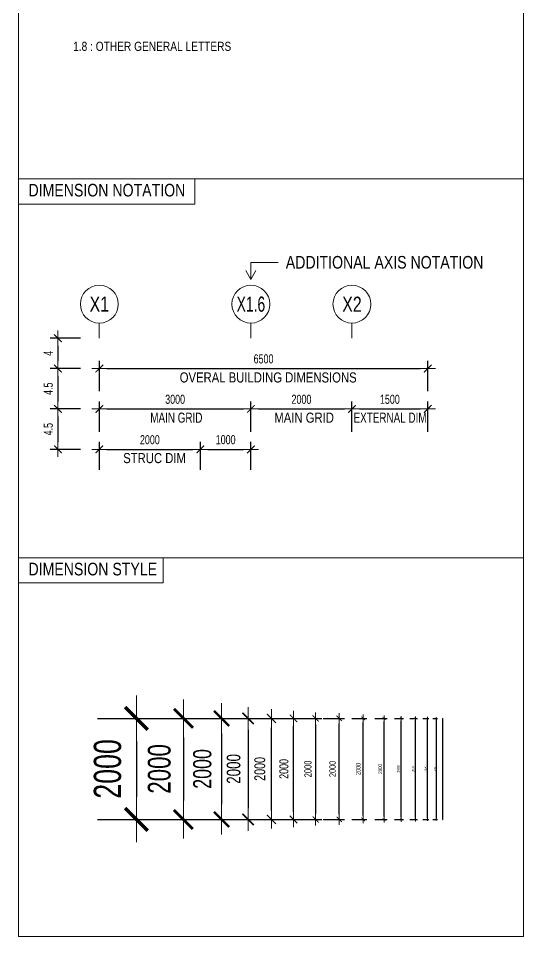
# Model space of a CAD drawing. Header units: millimetres. Extents: x -2123450 to -961021, y -260876 to 649159.
# Drawn here: x -1130260 to -1120260, y 610130 to 628306 of the extents above; entities that cross this region are included whole.
import ezdxf
from ezdxf.enums import TextEntityAlignment as Align

# ---------------------------------------------------------------- set-up
doc = ezdxf.new("R2010")
doc.units = ezdxf.units.MM
doc.header["$LTSCALE"] = 1000
doc.header["$MEASUREMENT"] = 0
doc.header["$PDMODE"] = 66
doc.linetypes.add('CENTER2', pattern=[1.125, 0.75, -0.125, 0.125, -0.125])
doc.layers.get('DEFPOINTS').update_dxf_attribs({"linetype": 'CONTINUOUS'})
for name, color, linetype, lineweight in [('NDC_FRAME', 7, 'CONTINUOUS', 15), ('NDC_S_ANNO', 7, 'CONTINUOUS', 15), ('NDC_S_AXIS', 5, 'CENTER2', 15), ('NDC_S_DIM', 1, 'CONTINUOUS', 9), ('NDC_S_SYMBOL', 1, 'CONTINUOUS', 13), ('NDC_S_TEXT SYMBOL', 7, 'CONTINUOUS', 15), ('NDC_S_VN TEXT', 7, 'CONTINUOUS', 9)]:
    doc.layers.add(name, color=color, linetype=linetype, lineweight=lineweight)
doc.styles.add('NDC_ANNO', font='', dxfattribs={"width": 0.8})
doc.styles.add('NDC_DIM', font='', dxfattribs={"width": 0.75})
doc.styles.add('NDC_VIE TXT', font='arial.ttf', dxfattribs={"width": 0.8})
doc.styles.get('NDC_ANNO').set_extended_font_data('Dotum')
doc.styles.get('NDC_DIM').set_extended_font_data('Dotum')
doc.dimstyles.new('NDC_dim_100', dxfattribs={"dimscale": 100, "dimtxt": 1.8, "dimasz": 1.5, "dimexe": 1.5, "dimexo": 2.5, "dimgap": 1, "dimtad": 1, "dimdec": 0, "dimzin": 0, "dimdsep": 46, "dimtxsty": 'NDC_DIM', "dimblk": 'DIMMARK', "dimcen": 0.09, "dimdle": 1.2, "dimclrd": 1, "dimclre": 1, "dimclrt": 3, "dimadec": 0, "dimazin": 0, "dimtfac": 1, "dimtdec": 0, "dimtix": 1, "dimtofl": 0, "dimtmove": 0, "dimatfit": 3, "dimfxl": 4.5, "dimfxlon": 1, "dimtolj": 1, "dimtzin": 0, "dimarcsym": 0})
doc.dimstyles.new('NDC_dim_120', dxfattribs={"dimscale": 120, "dimtxt": 1.8, "dimasz": 1.5, "dimexe": 1.5, "dimexo": 2.5, "dimgap": 1, "dimtad": 1, "dimdec": 0, "dimzin": 0, "dimdsep": 46, "dimtxsty": 'NDC_DIM', "dimblk": 'DIMMARK', "dimcen": 0.09, "dimdle": 1.2, "dimclrd": 1, "dimclre": 1, "dimclrt": 3, "dimadec": 0, "dimazin": 0, "dimtfac": 1, "dimtdec": 0, "dimtix": 1, "dimtofl": 0, "dimtmove": 0, "dimatfit": 3, "dimfxl": 4.5, "dimfxlon": 1, "dimtolj": 1, "dimtzin": 0, "dimarcsym": 0})
doc.dimstyles.new('NDC_dim_15', dxfattribs={"dimscale": 15, "dimtxt": 1.8, "dimasz": 1.5, "dimexe": 1.5, "dimexo": 2.5, "dimgap": 1, "dimtad": 1, "dimdec": 0, "dimzin": 0, "dimdsep": 46, "dimtxsty": 'NDC_DIM', "dimblk": 'DIMMARK', "dimcen": 0.09, "dimdle": 1.2, "dimclrd": 1, "dimclre": 1, "dimclrt": 3, "dimadec": 0, "dimazin": 0, "dimtfac": 1, "dimtdec": 0, "dimtix": 1, "dimtofl": 0, "dimtmove": 0, "dimatfit": 3, "dimfxl": 4.5, "dimfxlon": 1, "dimtolj": 1, "dimtzin": 0, "dimarcsym": 0})
doc.dimstyles.new('NDC_dim_150', dxfattribs={"dimscale": 150, "dimtxt": 1.8, "dimasz": 1.5, "dimexe": 1.5, "dimexo": 2.5, "dimgap": 1, "dimtad": 1, "dimdec": 0, "dimzin": 0, "dimdsep": 46, "dimtxsty": 'NDC_DIM', "dimblk": 'DIMMARK', "dimcen": 0.09, "dimdle": 1.2, "dimclrd": 1, "dimclre": 1, "dimclrt": 3, "dimadec": 0, "dimazin": 0, "dimtfac": 1, "dimtdec": 0, "dimtix": 1, "dimtofl": 0, "dimtmove": 0, "dimatfit": 3, "dimfxl": 4.5, "dimfxlon": 1, "dimtolj": 1, "dimtzin": 0, "dimarcsym": 0})
doc.dimstyles.new('NDC_dim_20', dxfattribs={"dimscale": 20, "dimtxt": 1.8, "dimasz": 1.5, "dimexe": 1.5, "dimexo": 2.5, "dimgap": 1, "dimtad": 1, "dimdec": 0, "dimzin": 0, "dimdsep": 46, "dimtxsty": 'NDC_DIM', "dimblk": 'DIMMARK', "dimcen": 0.09, "dimdle": 1.2, "dimclrd": 1, "dimclre": 1, "dimclrt": 3, "dimadec": 0, "dimazin": 0, "dimtfac": 1, "dimtdec": 0, "dimtix": 1, "dimtofl": 0, "dimtmove": 0, "dimatfit": 3, "dimfxl": 4.5, "dimfxlon": 1, "dimtolj": 1, "dimtzin": 0, "dimarcsym": 0})
doc.dimstyles.new('NDC_dim_200', dxfattribs={"dimscale": 200, "dimtxt": 1.8, "dimasz": 1.5, "dimexe": 1.5, "dimexo": 2.5, "dimgap": 1, "dimtad": 1, "dimdec": 0, "dimzin": 0, "dimdsep": 46, "dimtxsty": 'NDC_DIM', "dimblk": 'DIMMARK', "dimcen": 0.09, "dimdle": 1.2, "dimclrd": 1, "dimclre": 1, "dimclrt": 3, "dimadec": 0, "dimazin": 0, "dimtfac": 1, "dimtdec": 0, "dimtix": 1, "dimtofl": 0, "dimtmove": 0, "dimatfit": 3, "dimfxl": 4.5, "dimfxlon": 1, "dimtolj": 1, "dimtzin": 0, "dimarcsym": 0})
doc.dimstyles.new('NDC_dim_25', dxfattribs={"dimscale": 25, "dimtxt": 1.8, "dimasz": 1.5, "dimexe": 1.5, "dimexo": 2.5, "dimgap": 1, "dimtad": 1, "dimdec": 0, "dimzin": 0, "dimdsep": 46, "dimtxsty": 'NDC_DIM', "dimblk": 'DIMMARK', "dimcen": 0.09, "dimdle": 1.2, "dimclrd": 1, "dimclre": 1, "dimclrt": 3, "dimadec": 0, "dimazin": 0, "dimtfac": 1, "dimtdec": 0, "dimtix": 1, "dimtofl": 0, "dimtmove": 0, "dimatfit": 3, "dimfxl": 4.5, "dimfxlon": 1, "dimtolj": 1, "dimtzin": 0, "dimarcsym": 0})
doc.dimstyles.new('NDC_dim_250', dxfattribs={"dimscale": 250, "dimtxt": 1.8, "dimasz": 1.5, "dimexe": 1.5, "dimexo": 2.5, "dimgap": 1, "dimtad": 1, "dimdec": 0, "dimzin": 0, "dimdsep": 46, "dimtxsty": 'NDC_DIM', "dimblk": 'DIMMARK', "dimcen": 0.09, "dimdle": 1.2, "dimclrd": 1, "dimclre": 1, "dimclrt": 3, "dimadec": 0, "dimazin": 0, "dimtfac": 1, "dimtdec": 0, "dimtix": 1, "dimtofl": 0, "dimtmove": 0, "dimatfit": 3, "dimfxl": 4.5, "dimfxlon": 1, "dimtolj": 1, "dimtzin": 0, "dimarcsym": 0})
doc.dimstyles.new('NDC_dim_30', dxfattribs={"dimscale": 30, "dimtxt": 1.8, "dimasz": 1.5, "dimexe": 1.5, "dimexo": 2.5, "dimgap": 1, "dimtad": 1, "dimdec": 0, "dimzin": 0, "dimdsep": 46, "dimtxsty": 'NDC_DIM', "dimblk": 'DIMMARK', "dimcen": 0.09, "dimdle": 1.2, "dimclrd": 1, "dimclre": 1, "dimclrt": 3, "dimadec": 0, "dimazin": 0, "dimtfac": 1, "dimtdec": 0, "dimtix": 1, "dimtofl": 0, "dimtmove": 0, "dimatfit": 3, "dimfxl": 4.5, "dimfxlon": 1, "dimtolj": 1, "dimtzin": 0, "dimarcsym": 0})
doc.dimstyles.new('NDC_dim_300', dxfattribs={"dimscale": 300, "dimtxt": 1.8, "dimasz": 1.5, "dimexe": 1.5, "dimexo": 2.5, "dimgap": 1, "dimtad": 1, "dimdec": 0, "dimzin": 0, "dimdsep": 46, "dimtxsty": 'NDC_DIM', "dimblk": 'DIMMARK', "dimcen": 0.09, "dimdle": 1.2, "dimclrd": 1, "dimclre": 1, "dimclrt": 3, "dimadec": 0, "dimazin": 0, "dimtfac": 1, "dimtdec": 0, "dimtix": 1, "dimtofl": 0, "dimtmove": 0, "dimatfit": 3, "dimfxl": 4.5, "dimfxlon": 1, "dimtolj": 1, "dimtzin": 0, "dimarcsym": 0})
doc.dimstyles.new('NDC_dim_40', dxfattribs={"dimscale": 40, "dimtxt": 1.8, "dimasz": 1.5, "dimexe": 1.5, "dimexo": 2.5, "dimgap": 1, "dimtad": 1, "dimdec": 0, "dimzin": 0, "dimdsep": 46, "dimtxsty": 'NDC_DIM', "dimblk": 'DIMMARK', "dimcen": 0.09, "dimdle": 1.2, "dimclrd": 1, "dimclre": 1, "dimclrt": 3, "dimadec": 0, "dimazin": 0, "dimtfac": 1, "dimtdec": 0, "dimtix": 1, "dimtofl": 0, "dimtmove": 0, "dimatfit": 3, "dimfxl": 4.5, "dimfxlon": 1, "dimtolj": 1, "dimtzin": 0, "dimarcsym": 0})
doc.dimstyles.new('NDC_dim_50', dxfattribs={"dimscale": 50, "dimtxt": 1.8, "dimasz": 1.5, "dimexe": 1.5, "dimexo": 2.5, "dimgap": 1, "dimtad": 1, "dimdec": 0, "dimzin": 0, "dimdsep": 46, "dimtxsty": 'NDC_DIM', "dimblk": 'DIMMARK', "dimcen": 0.09, "dimdle": 1.2, "dimclrd": 1, "dimclre": 1, "dimclrt": 3, "dimadec": 0, "dimazin": 0, "dimtfac": 1, "dimtdec": 0, "dimtix": 1, "dimtofl": 0, "dimtmove": 0, "dimatfit": 3, "dimfxl": 4.5, "dimfxlon": 1, "dimtolj": 1, "dimtzin": 0, "dimarcsym": 0})
doc.dimstyles.new('NDC_dim_70', dxfattribs={"dimscale": 70, "dimtxt": 1.8, "dimasz": 1.5, "dimexe": 1.5, "dimexo": 2.5, "dimgap": 1, "dimtad": 1, "dimdec": 0, "dimzin": 0, "dimdsep": 46, "dimtxsty": 'NDC_DIM', "dimblk": 'DIMMARK', "dimcen": 0.09, "dimdle": 1.2, "dimclrd": 1, "dimclre": 1, "dimclrt": 3, "dimadec": 0, "dimazin": 0, "dimtfac": 1, "dimtdec": 0, "dimtix": 1, "dimtofl": 0, "dimtmove": 0, "dimatfit": 3, "dimfxl": 4.5, "dimfxlon": 1, "dimtolj": 1, "dimtzin": 0, "dimarcsym": 0})
doc.dimstyles.new('NDC_dim_80', dxfattribs={"dimscale": 80, "dimtxt": 1.8, "dimasz": 1.5, "dimexe": 1.5, "dimexo": 2.5, "dimgap": 1, "dimtad": 1, "dimdec": 0, "dimzin": 0, "dimdsep": 46, "dimtxsty": 'NDC_DIM', "dimblk": 'DIMMARK', "dimcen": 0.09, "dimdle": 1.2, "dimclrd": 1, "dimclre": 1, "dimclrt": 3, "dimadec": 0, "dimazin": 0, "dimtfac": 1, "dimtdec": 0, "dimtix": 1, "dimtofl": 0, "dimtmove": 0, "dimatfit": 3, "dimfxl": 4.5, "dimfxlon": 1, "dimtolj": 1, "dimtzin": 0, "dimarcsym": 0})
doc.dimstyles.new('NDC_dim_iso', dxfattribs={"dimtxt": 1.8, "dimasz": 1, "dimexe": 1.5, "dimexo": 2.5, "dimgap": 1, "dimtad": 1, "dimdec": 0, "dimzin": 0, "dimdsep": 46, "dimtxsty": 'NDC_DIM', "dimblk": 'DIMMARK', "dimcen": 0.09, "dimdle": 1.2, "dimclrd": 1, "dimclre": 1, "dimclrt": 3, "dimadec": 0, "dimazin": 0, "dimtfac": 1, "dimtdec": 0, "dimtix": 1, "dimtofl": 0, "dimtmove": 0, "dimatfit": 3, "dimfxl": 4.5, "dimfxlon": 1, "dimtolj": 1, "dimtzin": 0, "dimarcsym": 0})

# ---------------------------------------------------------------- blocks, each defined once
blk = doc.blocks.new('DIMMARK')
at = {"layer": 'NDC_S_DIM', "color": 1}
blk.add_line((-1.5, 0), (1, 0), dxfattribs=at)
at = {"layer": 'NDC_S_DIM', "color": 2, "const_width": 0.15}
blk.add_lwpolyline([(-0.5, -0.5), (0.5, 0.5)], dxfattribs=at)
blk = doc.blocks.new('*D705')
at = {"layer": 'DEFPOINTS', "color": 0, "transparency": 16777216}
for p in [(-1128501, 614450), (-1124814, 614450), (-1128501, 612450)]:
    blk.add_point(p, dxfattribs=at)
at = {"layer": 'NDC_S_DIM', "color": 1, "lineweight": -2, "transparency": 16777216}
for p, q in [((-1125264, 614450), (-1124664, 614450)), ((-1124814, 612600), (-1124814, 614300)), ((-1125264, 612450), (-1124664, 612450))]:
    blk.add_line(p, q, dxfattribs=at)
at = {"layer": 'NDC_S_DIM', "color": 1, "lineweight": -2, "transparency": 16777216, "xscale": 150, "yscale": 150, "zscale": 150}
for p, rotation in [((-1124814, 614450), 90), ((-1124814, 612450), 270)]:
    blk.add_blockref('DIMMARK', p, dxfattribs=dict(at, rotation=rotation))
at = {"layer": 'NDC_S_DIM', "color": 3, "transparency": 16777216, "insert": (-1125005, 613450), "char_height": 180, "attachment_point": 5, "rotation": 90, "style": 'NDC_DIM'}
blk.add_mtext('\\A1;2000', dxfattribs=at)
blk = doc.blocks.new('*D706')
at = {"layer": 'DEFPOINTS', "color": 0, "transparency": 16777216}
for p in [(-1128501, 614450), (-1123910, 614450), (-1128501, 612450)]:
    blk.add_point(p, dxfattribs=at)
at = {"layer": 'NDC_S_DIM', "color": 1, "lineweight": -2, "transparency": 16777216}
for p, q in [((-1124225, 614450), (-1123805, 614450)), ((-1123910, 612555), (-1123910, 614345)), ((-1124225, 612450), (-1123805, 612450))]:
    blk.add_line(p, q, dxfattribs=at)
at = {"layer": 'NDC_S_DIM', "color": 1, "lineweight": -2, "transparency": 16777216, "xscale": 105, "yscale": 105, "zscale": 105}
for p, rotation in [((-1123910, 614450), 90), ((-1123910, 612450), 270)]:
    blk.add_blockref('DIMMARK', p, dxfattribs=dict(at, rotation=rotation))
at = {"layer": 'NDC_S_DIM', "color": 3, "transparency": 16777216, "insert": (-1124043, 613450), "char_height": 126, "attachment_point": 5, "rotation": 90, "style": 'NDC_DIM'}
blk.add_mtext('\\A1;2000', dxfattribs=at)
blk = doc.blocks.new('*D707')
at = {"layer": 'DEFPOINTS', "color": 0, "transparency": 16777216}
for p in [(-1128501, 614450), (-1123438, 614450), (-1128501, 612450)]:
    blk.add_point(p, dxfattribs=at)
at = {"layer": 'NDC_S_DIM', "color": 1, "lineweight": -2, "transparency": 16777216}
for p, q in [((-1123663, 614450), (-1123363, 614450)), ((-1123438, 612525), (-1123438, 614375)), ((-1123663, 612450), (-1123363, 612450))]:
    blk.add_line(p, q, dxfattribs=at)
at = {"layer": 'NDC_S_DIM', "color": 1, "lineweight": -2, "transparency": 16777216, "xscale": 75, "yscale": 75, "zscale": 75}
for p, rotation in [((-1123438, 614450), 90), ((-1123438, 612450), 270)]:
    blk.add_blockref('DIMMARK', p, dxfattribs=dict(at, rotation=rotation))
at = {"layer": 'NDC_S_DIM', "color": 3, "transparency": 16777216, "insert": (-1123533, 613450), "char_height": 90, "attachment_point": 5, "rotation": 90, "style": 'NDC_DIM'}
blk.add_mtext('\\A1;2000', dxfattribs=at)
blk = doc.blocks.new('*D708')
at = {"layer": 'DEFPOINTS', "color": 0, "transparency": 16777216}
for p in [(-1128501, 614450), (-1123024, 614450), (-1128501, 612450)]:
    blk.add_point(p, dxfattribs=at)
at = {"layer": 'NDC_S_DIM', "color": 1, "lineweight": -2, "transparency": 16777216}
for p, q in [((-1123204, 614450), (-1122964, 614450)), ((-1123024, 612510), (-1123024, 614390)), ((-1123204, 612450), (-1122964, 612450))]:
    blk.add_line(p, q, dxfattribs=at)
at = {"layer": 'NDC_S_DIM', "color": 1, "lineweight": -2, "transparency": 16777216, "xscale": 60, "yscale": 60, "zscale": 60}
for p, rotation in [((-1123024, 614450), 90), ((-1123024, 612450), 270)]:
    blk.add_blockref('DIMMARK', p, dxfattribs=dict(at, rotation=rotation))
at = {"layer": 'NDC_S_DIM', "color": 3, "transparency": 16777216, "insert": (-1123100, 613450), "char_height": 72, "attachment_point": 5, "rotation": 90, "style": 'NDC_DIM'}
blk.add_mtext('\\A1;2000', dxfattribs=at)
blk = doc.blocks.new('*D709')
at = {"layer": 'DEFPOINTS', "color": 0, "transparency": 16777216}
for p in [(-1128501, 614450), (-1122683, 614450), (-1128501, 612450)]:
    blk.add_point(p, dxfattribs=at)
at = {"layer": 'NDC_S_DIM', "color": 1, "lineweight": -2, "transparency": 16777216}
for p, q in [((-1122818, 614450), (-1122638, 614450)), ((-1122683, 612495), (-1122683, 614405)), ((-1122818, 612450), (-1122638, 612450))]:
    blk.add_line(p, q, dxfattribs=at)
at = {"layer": 'NDC_S_DIM', "color": 1, "lineweight": -2, "transparency": 16777216, "xscale": 45, "yscale": 45, "zscale": 45}
for p, rotation in [((-1122683, 614450), 90), ((-1122683, 612450), 270)]:
    blk.add_blockref('DIMMARK', p, dxfattribs=dict(at, rotation=rotation))
at = {"layer": 'NDC_S_DIM', "color": 3, "transparency": 16777216, "insert": (-1122740, 613450), "char_height": 54, "attachment_point": 5, "rotation": 90, "style": 'NDC_DIM'}
blk.add_mtext('\\A1;2000', dxfattribs=at)
blk = doc.blocks.new('*D710')
at = {"layer": 'DEFPOINTS', "color": 0, "transparency": 16777216}
for p in [(-1128501, 614450), (-1122402, 614450), (-1128501, 612450)]:
    blk.add_point(p, dxfattribs=at)
at = {"layer": 'NDC_S_DIM', "color": 1, "lineweight": -2, "transparency": 16777216}
for p, q in [((-1122514, 614450), (-1122364, 614450)), ((-1122402, 612487), (-1122402, 614412)), ((-1122514, 612450), (-1122364, 612450))]:
    blk.add_line(p, q, dxfattribs=at)
at = {"layer": 'NDC_S_DIM', "color": 1, "lineweight": -2, "transparency": 16777216, "xscale": 37.5, "yscale": 37.5, "zscale": 37.5}
for p, rotation in [((-1122402, 614450), 90), ((-1122402, 612450), 270)]:
    blk.add_blockref('DIMMARK', p, dxfattribs=dict(at, rotation=rotation))
at = {"layer": 'NDC_S_DIM', "color": 3, "transparency": 16777216, "insert": (-1122449, 613450), "char_height": 45, "attachment_point": 5, "rotation": 90, "style": 'NDC_DIM'}
blk.add_mtext('\\A1;2000', dxfattribs=at)
blk = doc.blocks.new('*D711')
at = {"layer": 'DEFPOINTS', "color": 0, "transparency": 16777216}
for p in [(-1128501, 614450), (-1122165, 614450), (-1128501, 612450)]:
    blk.add_point(p, dxfattribs=at)
at = {"layer": 'NDC_S_DIM', "color": 1, "lineweight": -2, "transparency": 16777216}
for p, q in [((-1122255, 614450), (-1122135, 614450)), ((-1122165, 612480), (-1122165, 614420)), ((-1122255, 612450), (-1122135, 612450))]:
    blk.add_line(p, q, dxfattribs=at)
at = {"layer": 'NDC_S_DIM', "color": 1, "lineweight": -2, "transparency": 16777216, "xscale": 30, "yscale": 30, "zscale": 30}
for p, rotation in [((-1122165, 614450), 90), ((-1122165, 612450), 270)]:
    blk.add_blockref('DIMMARK', p, dxfattribs=dict(at, rotation=rotation))
at = {"layer": 'NDC_S_DIM', "color": 3, "transparency": 16777216, "insert": (-1122203, 613450), "char_height": 36, "attachment_point": 5, "rotation": 90, "style": 'NDC_DIM'}
blk.add_mtext('\\A1;2000', dxfattribs=at)
blk = doc.blocks.new('*D714')
at = {"layer": 'DEFPOINTS', "color": 0, "transparency": 16777216}
for p in [(-1128501, 614450), (-1128501, 612450), (-1125714, 612450)]:
    blk.add_point(p, dxfattribs=at)
at = {"layer": 'NDC_S_DIM', "color": 1, "lineweight": -2, "transparency": 16777216}
for p, q in [((-1126389, 614450), (-1125489, 614450)), ((-1125714, 614225), (-1125714, 612675)), ((-1126389, 612450), (-1125489, 612450))]:
    blk.add_line(p, q, dxfattribs=at)
at = {"layer": 'NDC_S_DIM', "color": 1, "lineweight": -2, "transparency": 16777216, "xscale": 225, "yscale": 225, "zscale": 225}
for p, rotation in [((-1125714, 614450), 90), ((-1125714, 612450), 270)]:
    blk.add_blockref('DIMMARK', p, dxfattribs=dict(at, rotation=rotation))
at = {"layer": 'NDC_S_DIM', "color": 3, "transparency": 16777216, "insert": (-1126000, 613450), "char_height": 270, "attachment_point": 5, "rotation": 90, "style": 'NDC_DIM'}
blk.add_mtext('\\A1;2000', dxfattribs=at)
blk = doc.blocks.new('*D715')
at = {"layer": 'DEFPOINTS', "color": 0, "transparency": 16777216}
for p in [(-1128501, 614450), (-1128501, 612450), (-1126238, 612450)]:
    blk.add_point(p, dxfattribs=at)
at = {"layer": 'NDC_S_DIM', "color": 1, "lineweight": -2, "transparency": 16777216}
for p, q in [((-1127138, 614450), (-1125938, 614450)), ((-1126238, 614150), (-1126238, 612750)), ((-1127138, 612450), (-1125938, 612450))]:
    blk.add_line(p, q, dxfattribs=at)
at = {"layer": 'NDC_S_DIM', "color": 1, "lineweight": -2, "transparency": 16777216, "xscale": 300, "yscale": 300, "zscale": 300}
for p, rotation in [((-1126238, 614450), 90), ((-1126238, 612450), 270)]:
    blk.add_blockref('DIMMARK', p, dxfattribs=dict(at, rotation=rotation))
at = {"layer": 'NDC_S_DIM', "color": 3, "transparency": 16777216, "insert": (-1126619, 613450), "char_height": 360, "attachment_point": 5, "rotation": 90, "style": 'NDC_DIM'}
blk.add_mtext('\\A1;2000', dxfattribs=at)
blk = doc.blocks.new('*D716')
at = {"layer": 'DEFPOINTS', "color": 0, "transparency": 16777216}
for p in [(-1128501, 614450), (-1128501, 612450), (-1121990, 612450)]:
    blk.add_point(p, dxfattribs=at)
at = {"layer": 'NDC_S_DIM', "color": 1, "lineweight": -2, "transparency": 16777216}
for p, q in [((-1122057, 614450), (-1121967, 614450)), ((-1121990, 614427), (-1121990, 612472)), ((-1122057, 612450), (-1121967, 612450))]:
    blk.add_line(p, q, dxfattribs=at)
at = {"layer": 'NDC_S_DIM', "color": 1, "lineweight": -2, "transparency": 16777216, "xscale": 22.5, "yscale": 22.5, "zscale": 22.5}
for p, rotation in [((-1121990, 614450), 90), ((-1121990, 612450), 270)]:
    blk.add_blockref('DIMMARK', p, dxfattribs=dict(at, rotation=rotation))
at = {"layer": 'NDC_S_DIM', "color": 3, "transparency": 16777216, "insert": (-1122018, 613450), "char_height": 27, "attachment_point": 5, "rotation": 90, "style": 'NDC_DIM'}
blk.add_mtext('\\A1;2000', dxfattribs=at)
blk = doc.blocks.new('*D717')
at = {"layer": 'DEFPOINTS', "color": 0, "transparency": 16777216}
for p in [(-1128501, 614450), (-1128501, 612450), (-1124377, 612450)]:
    blk.add_point(p, dxfattribs=at)
at = {"layer": 'NDC_S_DIM', "color": 1, "lineweight": -2, "transparency": 16777216}
for p, q in [((-1124737, 614450), (-1124257, 614450)), ((-1124377, 614330), (-1124377, 612570)), ((-1124737, 612450), (-1124257, 612450))]:
    blk.add_line(p, q, dxfattribs=at)
at = {"layer": 'NDC_S_DIM', "color": 1, "lineweight": -2, "transparency": 16777216, "xscale": 120, "yscale": 120, "zscale": 120}
for p, rotation in [((-1124377, 614450), 90), ((-1124377, 612450), 270)]:
    blk.add_blockref('DIMMARK', p, dxfattribs=dict(at, rotation=rotation))
at = {"layer": 'NDC_S_DIM', "color": 3, "transparency": 16777216, "insert": (-1124529, 613450), "char_height": 144, "attachment_point": 5, "rotation": 90, "style": 'NDC_DIM'}
blk.add_mtext('\\A1;2000', dxfattribs=at)
blk = doc.blocks.new('*D718')
at = {"layer": 'DEFPOINTS', "color": 0, "transparency": 16777216}
for p in [(-1128501, 614450), (-1125252, 614450), (-1128501, 612450)]:
    blk.add_point(p, dxfattribs=at)
at = {"layer": 'NDC_S_DIM', "color": 1, "lineweight": -2, "transparency": 16777216}
for p, q in [((-1125792, 614450), (-1125072, 614450)), ((-1125252, 612630), (-1125252, 614270)), ((-1125792, 612450), (-1125072, 612450))]:
    blk.add_line(p, q, dxfattribs=at)
at = {"layer": 'NDC_S_DIM', "color": 1, "lineweight": -2, "transparency": 16777216, "xscale": 180, "yscale": 180, "zscale": 180}
for p, rotation in [((-1125252, 614450), 90), ((-1125252, 612450), 270)]:
    blk.add_blockref('DIMMARK', p, dxfattribs=dict(at, rotation=rotation))
at = {"layer": 'NDC_S_DIM', "color": 3, "transparency": 16777216, "insert": (-1125481, 613450), "char_height": 216, "attachment_point": 5, "rotation": 90, "style": 'NDC_DIM'}
blk.add_mtext('\\A1;2000', dxfattribs=at)
blk = doc.blocks.new('*D719')
at = {"layer": 'DEFPOINTS', "color": 0, "transparency": 16777216}
for p in [(-1129446, 614450), (-1129446, 612450), (-1127924, 612450)]:
    blk.add_point(p, dxfattribs=at)
at = {"layer": 'NDC_S_DIM', "color": 1, "lineweight": -2, "transparency": 16777216}
for p, q in [((-1128696, 614450), (-1127474, 614450)), ((-1127924, 614000), (-1127924, 612900)), ((-1128696, 612450), (-1127474, 612450))]:
    blk.add_line(p, q, dxfattribs=at)
at = {"layer": 'NDC_S_DIM', "color": 1, "lineweight": -2, "transparency": 16777216, "xscale": 450, "yscale": 450, "zscale": 450}
for p, rotation in [((-1127924, 614450), 90), ((-1127924, 612450), 270)]:
    blk.add_blockref('DIMMARK', p, dxfattribs=dict(at, rotation=rotation))
at = {"layer": 'NDC_S_DIM', "color": 3, "transparency": 16777216, "insert": (-1128494, 613450), "char_height": 540, "attachment_point": 5, "rotation": 90, "style": 'NDC_DIM'}
blk.add_mtext('\\A1;2000', dxfattribs=at)
blk = doc.blocks.new('*D720')
at = {"layer": 'DEFPOINTS', "color": 0, "transparency": 16777216}
for p in [(-1129446, 614450), (-1129446, 612450), (-1126994, 612450)]:
    blk.add_point(p, dxfattribs=at)
at = {"layer": 'NDC_S_DIM', "color": 1, "lineweight": -2, "transparency": 16777216}
for p, q in [((-1128119, 614450), (-1126619, 614450)), ((-1126994, 614075), (-1126994, 612825)), ((-1128119, 612450), (-1126619, 612450))]:
    blk.add_line(p, q, dxfattribs=at)
at = {"layer": 'NDC_S_DIM', "color": 1, "lineweight": -2, "transparency": 16777216, "xscale": 375, "yscale": 375, "zscale": 375}
for p, rotation in [((-1126994, 614450), 90), ((-1126994, 612450), 270)]:
    blk.add_blockref('DIMMARK', p, dxfattribs=dict(at, rotation=rotation))
at = {"layer": 'NDC_S_DIM', "color": 3, "transparency": 16777216, "insert": (-1127470, 613450), "char_height": 450, "attachment_point": 5, "rotation": 90, "style": 'NDC_DIM'}
blk.add_mtext('\\A1;2000', dxfattribs=at)
blk = doc.blocks.new('*D721')
at = {"layer": 'DEFPOINTS', "color": 0, "transparency": 16777216}
for p in [(-1126658, 619775), (-1128658, 619119), (-1126658, 619119)]:
    blk.add_point(p, dxfattribs=at)
at = {"layer": 'NDC_S_DIM', "color": 1, "lineweight": -2, "transparency": 16777216}
for p, q in [((-1128658, 619369), (-1128658, 619925)), ((-1126658, 619369), (-1126658, 619925)), ((-1128508, 619775), (-1126808, 619775))]:
    blk.add_line(p, q, dxfattribs=at)
at = {"layer": 'NDC_S_DIM', "color": 1, "lineweight": -2, "transparency": 16777216, "xscale": 150, "yscale": 150, "zscale": 150, "rotation": 180}
blk.add_blockref('DIMMARK', (-1128658, 619775), dxfattribs=at)
at = {"layer": 'NDC_S_DIM', "color": 1, "lineweight": -2, "transparency": 16777216, "xscale": 150, "yscale": 150, "zscale": 150}
blk.add_blockref('DIMMARK', (-1126658, 619775), dxfattribs=at)
at = {"layer": 'NDC_S_DIM', "color": 3, "transparency": 16777216, "insert": (-1127658, 619965), "char_height": 180, "attachment_point": 5, "style": 'NDC_DIM'}
blk.add_mtext('\\A1;2000', dxfattribs=at)
blk = doc.blocks.new('*D722')
at = {"layer": 'DEFPOINTS', "color": 0, "transparency": 16777216}
for p in [(-1125658, 620575), (-1128658, 619119), (-1125658, 619119)]:
    blk.add_point(p, dxfattribs=at)
at = {"layer": 'NDC_S_DIM', "color": 1, "lineweight": -2, "transparency": 16777216}
for p, q in [((-1128658, 620125), (-1128658, 620725)), ((-1125658, 620125), (-1125658, 620725)), ((-1128508, 620575), (-1125808, 620575))]:
    blk.add_line(p, q, dxfattribs=at)
at = {"layer": 'NDC_S_DIM', "color": 1, "lineweight": -2, "transparency": 16777216, "xscale": 150, "yscale": 150, "zscale": 150, "rotation": 180}
blk.add_blockref('DIMMARK', (-1128658, 620575), dxfattribs=at)
at = {"layer": 'NDC_S_DIM', "color": 1, "lineweight": -2, "transparency": 16777216, "xscale": 150, "yscale": 150, "zscale": 150}
blk.add_blockref('DIMMARK', (-1125658, 620575), dxfattribs=at)
at = {"layer": 'NDC_S_DIM', "color": 3, "transparency": 16777216, "insert": (-1127158, 620765), "char_height": 180, "attachment_point": 5, "style": 'NDC_DIM'}
blk.add_mtext('\\A1;3000', dxfattribs=at)
blk = doc.blocks.new('*D723')
at = {"layer": 'DEFPOINTS', "color": 0, "transparency": 16777216}
for p in [(-1122158, 621375), (-1128658, 619119), (-1122158, 619119)]:
    blk.add_point(p, dxfattribs=at)
at = {"layer": 'NDC_S_DIM', "color": 1, "lineweight": -2, "transparency": 16777216}
for p, q in [((-1128658, 620925), (-1128658, 621525)), ((-1122158, 620925), (-1122158, 621525)), ((-1128508, 621375), (-1122308, 621375))]:
    blk.add_line(p, q, dxfattribs=at)
at = {"layer": 'NDC_S_DIM', "color": 1, "lineweight": -2, "transparency": 16777216, "xscale": 150, "yscale": 150, "zscale": 150, "rotation": 180}
blk.add_blockref('DIMMARK', (-1128658, 621375), dxfattribs=at)
at = {"layer": 'NDC_S_DIM', "color": 1, "lineweight": -2, "transparency": 16777216, "xscale": 150, "yscale": 150, "zscale": 150}
blk.add_blockref('DIMMARK', (-1122158, 621375), dxfattribs=at)
at = {"layer": 'NDC_S_DIM', "color": 3, "transparency": 16777216, "insert": (-1125408, 621565), "char_height": 180, "attachment_point": 5, "style": 'NDC_DIM'}
blk.add_mtext('\\A1;6500', dxfattribs=at)
blk = doc.blocks.new('*D724')
at = {"layer": 'DEFPOINTS', "color": 0, "transparency": 16777216}
for p in [(-1128658, 620575), (-1129478, 619775), (-1128658, 619775)]:
    blk.add_point(p, dxfattribs=at)
at = {"layer": 'NDC_S_DIM', "color": 1, "lineweight": -2, "transparency": 16777216}
for p, q in [((-1129028, 620575), (-1129628, 620575)), ((-1129478, 620425), (-1129478, 619925)), ((-1129028, 619775), (-1129628, 619775))]:
    blk.add_line(p, q, dxfattribs=at)
at = {"layer": 'NDC_S_DIM', "color": 1, "lineweight": -2, "transparency": 16777216, "xscale": 150, "yscale": 150, "zscale": 150}
for p, rotation in [((-1129478, 620575), 90), ((-1129478, 619775), 270)]:
    blk.add_blockref('DIMMARK', p, dxfattribs=dict(at, rotation=rotation))
at = {"layer": 'NDC_S_DIM', "color": 3, "transparency": 16777216, "insert": (-1129669, 620175), "char_height": 180, "attachment_point": 5, "rotation": 90, "style": 'NDC_DIM'}
blk.add_mtext('\\A1;4.5', dxfattribs=at)
blk = doc.blocks.new('*D725')
at = {"layer": 'DEFPOINTS', "color": 0, "transparency": 16777216}
for p in [(-1128658, 621375), (-1129478, 620575), (-1128658, 620575)]:
    blk.add_point(p, dxfattribs=at)
at = {"layer": 'NDC_S_DIM', "color": 1, "lineweight": -2, "transparency": 16777216}
for p, q in [((-1129028, 621375), (-1129628, 621375)), ((-1129478, 621225), (-1129478, 620725)), ((-1129028, 620575), (-1129628, 620575))]:
    blk.add_line(p, q, dxfattribs=at)
at = {"layer": 'NDC_S_DIM', "color": 1, "lineweight": -2, "transparency": 16777216, "xscale": 150, "yscale": 150, "zscale": 150}
for p, rotation in [((-1129478, 621375), 90), ((-1129478, 620575), 270)]:
    blk.add_blockref('DIMMARK', p, dxfattribs=dict(at, rotation=rotation))
at = {"layer": 'NDC_S_DIM', "color": 3, "transparency": 16777216, "insert": (-1129669, 620975), "char_height": 180, "attachment_point": 5, "rotation": 90, "style": 'NDC_DIM'}
blk.add_mtext('\\A1;4.5', dxfattribs=at)
blk = doc.blocks.new('*D726')
at = {"layer": 'DEFPOINTS', "color": 0, "transparency": 16777216}
for p in [(-1123658, 620575), (-1125658, 619119), (-1123658, 619119)]:
    blk.add_point(p, dxfattribs=at)
at = {"layer": 'NDC_S_DIM', "color": 1, "lineweight": -2, "transparency": 16777216}
for p, q in [((-1125658, 620125), (-1125658, 620725)), ((-1123658, 620125), (-1123658, 620725)), ((-1125508, 620575), (-1123808, 620575))]:
    blk.add_line(p, q, dxfattribs=at)
at = {"layer": 'NDC_S_DIM', "color": 1, "lineweight": -2, "transparency": 16777216, "xscale": 150, "yscale": 150, "zscale": 150, "rotation": 180}
blk.add_blockref('DIMMARK', (-1125658, 620575), dxfattribs=at)
at = {"layer": 'NDC_S_DIM', "color": 1, "lineweight": -2, "transparency": 16777216, "xscale": 150, "yscale": 150, "zscale": 150}
blk.add_blockref('DIMMARK', (-1123658, 620575), dxfattribs=at)
at = {"layer": 'NDC_S_DIM', "color": 3, "transparency": 16777216, "insert": (-1124658, 620765), "char_height": 180, "attachment_point": 5, "style": 'NDC_DIM'}
blk.add_mtext('\\A1;2000', dxfattribs=at)
blk = doc.blocks.new('*D727')
at = {"layer": 'DEFPOINTS', "color": 0, "transparency": 16777216}
for p in [(-1122158, 620575), (-1123658, 619119), (-1122158, 619119)]:
    blk.add_point(p, dxfattribs=at)
at = {"layer": 'NDC_S_DIM', "color": 1, "lineweight": -2, "transparency": 16777216}
for p, q in [((-1123658, 620125), (-1123658, 620725)), ((-1122158, 620125), (-1122158, 620725)), ((-1123508, 620575), (-1122308, 620575))]:
    blk.add_line(p, q, dxfattribs=at)
at = {"layer": 'NDC_S_DIM', "color": 1, "lineweight": -2, "transparency": 16777216, "xscale": 150, "yscale": 150, "zscale": 150, "rotation": 180}
blk.add_blockref('DIMMARK', (-1123658, 620575), dxfattribs=at)
at = {"layer": 'NDC_S_DIM', "color": 1, "lineweight": -2, "transparency": 16777216, "xscale": 150, "yscale": 150, "zscale": 150}
blk.add_blockref('DIMMARK', (-1122158, 620575), dxfattribs=at)
at = {"layer": 'NDC_S_DIM', "color": 3, "transparency": 16777216, "insert": (-1122908, 620765), "char_height": 180, "attachment_point": 5, "style": 'NDC_DIM'}
blk.add_mtext('\\A1;1500', dxfattribs=at)
blk = doc.blocks.new('*D728')
at = {"layer": 'DEFPOINTS', "color": 0, "transparency": 16777216}
for p in [(-1125658, 619775), (-1126658, 619119), (-1125658, 619119)]:
    blk.add_point(p, dxfattribs=at)
at = {"layer": 'NDC_S_DIM', "color": 1, "lineweight": -2, "transparency": 16777216}
for p, q in [((-1126658, 619369), (-1126658, 619925)), ((-1125658, 619369), (-1125658, 619925)), ((-1126508, 619775), (-1125808, 619775))]:
    blk.add_line(p, q, dxfattribs=at)
at = {"layer": 'NDC_S_DIM', "color": 1, "lineweight": -2, "transparency": 16777216, "xscale": 150, "yscale": 150, "zscale": 150, "rotation": 180}
blk.add_blockref('DIMMARK', (-1126658, 619775), dxfattribs=at)
at = {"layer": 'NDC_S_DIM', "color": 1, "lineweight": -2, "transparency": 16777216, "xscale": 150, "yscale": 150, "zscale": 150}
blk.add_blockref('DIMMARK', (-1125658, 619775), dxfattribs=at)
at = {"layer": 'NDC_S_DIM', "color": 3, "transparency": 16777216, "insert": (-1126158, 619965), "char_height": 180, "attachment_point": 5, "style": 'NDC_DIM'}
blk.add_mtext('\\A1;1000', dxfattribs=at)
blk = doc.blocks.new('*D729')
at = {"layer": 'DEFPOINTS', "color": 0, "transparency": 16777216}
for p in [(-1128658, 621975), (-1129478, 621375), (-1128658, 621375)]:
    blk.add_point(p, dxfattribs=at)
at = {"layer": 'NDC_S_DIM', "color": 1, "lineweight": -2, "transparency": 16777216}
for p, q in [((-1129028, 621975), (-1129628, 621975)), ((-1129478, 621825), (-1129478, 621525)), ((-1129028, 621375), (-1129628, 621375))]:
    blk.add_line(p, q, dxfattribs=at)
at = {"layer": 'NDC_S_DIM', "color": 1, "lineweight": -2, "transparency": 16777216, "xscale": 150, "yscale": 150, "zscale": 150}
for p, rotation in [((-1129478, 621975), 90), ((-1129478, 621375), 270)]:
    blk.add_blockref('DIMMARK', p, dxfattribs=dict(at, rotation=rotation))
at = {"layer": 'NDC_S_DIM', "color": 3, "transparency": 16777216, "insert": (-1129668, 621675), "char_height": 180, "attachment_point": 5, "rotation": 90, "style": 'NDC_DIM'}
blk.add_mtext('\\A1;4', dxfattribs=at)
blk = doc.blocks.new('*U694')
at = {"layer": 'NDC_S_SYMBOL'}
blk.add_line((0, -3.75), (0, -6.75), dxfattribs=at)
blk.add_circle((0, 0), 3.75, dxfattribs=at)
at = {"layer": 'NDC_S_TEXT SYMBOL', "color": 7, "style": 'NDC_ANNO', "width": 0.8}
blk.add_attdef('GRID', text='', height=3, rotation=180, dxfattribs=at).set_placement((0, 0), align=Align.MIDDLE)

msp = doc.modelspace()

# ---------------------------------------------------------------- linework, layer by layer
at = {"layer": 'NDC_FRAME'}
for p, q in [((-1130260.49, 640130.5), (-1130260.49, 610130.5)), ((-1120260.49, 640130.5), (-1120260.49, 610130.5)), ((-1130260.49, 625130.5), (-1120260.49, 625130.5)), ((-1126769.91, 624630.5), (-1126769.91, 625130.5)), ((-1130260.49, 624630.5), (-1126769.91, 624630.5)), ((-1130260.49, 617630.5), (-1120260.49, 617630.5)), ((-1127394.02, 617130.5), (-1127394.02, 617630.5)), ((-1130260.49, 617130.5), (-1127394.02, 617130.5)), ((-1130260.49, 610130.5), (-1120260.49, 610130.5))]:
    msp.add_line(p, q, dxfattribs=at)
at = {"layer": 'NDC_S_ANNO'}
for p, q in [((-1125658.48, 623475.38), (-1125115.48, 623475.38)), ((-1125658.48, 623139.21), (-1125658.48, 623475.38)), ((-1125658.48, 623139.21), (-1125758.48, 623312.41)), ((-1125658.48, 623139.21), (-1125558.48, 623312.41))]:
    msp.add_line(p, q, dxfattribs=at)

# ---------------------------------------------------------------- block references
at = {"layer": 'NDC_S_AXIS'}
ref = msp.add_blockref('*U694', (-1128658.48, 622649.66), dxfattribs=dict(at, xscale=100, yscale=100, zscale=100))
ref.add_attrib('GRID', 'X1', dxfattribs={"layer": 'NDC_S_TEXT SYMBOL', "color": 7, "height": 300, "style": 'NDC_ANNO', "width": 0.8}).set_placement((-1128658.48, 622649.66), align=Align.MIDDLE)
ref = msp.add_blockref('*U694', (-1125658.48, 622649.66), dxfattribs=dict(at, xscale=100, yscale=100, zscale=100))
ref.add_attrib('GRID', 'X1.6', dxfattribs={"layer": 'NDC_S_TEXT SYMBOL', "color": 7, "height": 300, "style": 'NDC_ANNO', "width": 0.7}).set_placement((-1125658.48, 622649.66), align=Align.MIDDLE)
ref = msp.add_blockref('*U694', (-1123658.48, 622649.66), dxfattribs=dict(at, xscale=100, yscale=100, zscale=100))
ref.add_attrib('GRID', 'X2', dxfattribs={"layer": 'NDC_S_TEXT SYMBOL', "color": 7, "height": 300, "style": 'NDC_ANNO', "width": 0.8}).set_placement((-1123658.48, 622649.66), align=Align.MIDDLE)

# ---------------------------------------------------------------- texts
at = {"layer": 'NDC_S_VN TEXT', "style": 'NDC_VIE TXT', "width": 0.8}
msp.add_text('1.8 : OTHER GENERAL LETTERS', height=180, dxfattribs=at).set_placement((-1129176.84, 627752.63), align=Align.MIDDLE_LEFT)
at = {"layer": 'NDC_S_VN TEXT', "color": 3, "style": 'NDC_VIE TXT'}
for s, height, width, p in [('DIMENSION NOTATION', 250, 0.8, (-1130060.49, 624905.5)), ('ADDITIONAL AXIS NOTATION', 250, 0.8, (-1124967.61, 623477.99)), ('OVERAL BUILDING DIMENSIONS', 200, 0.8, (-1127066.94, 621198.56)), ('MAIN GRID', 200, 0.7, (-1127649.79, 620402.57)), ('MAIN GRID', 200, 0.8, (-1125194.45, 620402.57)), ('EXTERNAL DIM', 200, 0.7, (-1123626.49, 620402.57)), ('STRUC DIM', 200, 0.8, (-1128185.86, 619602.57)), ('DIMENSION STYLE', 250, 0.8, (-1130060.49, 617405.5))]:
    msp.add_text(s, height=height, dxfattribs=dict(at, width=width)).set_placement(p, align=Align.MIDDLE_LEFT)

# ---------------------------------------------------------------- dimensions: what is measured, and where the dimension line sits
at = {"layer": 'NDC_S_DIM'}
for base, p1, p2, text, picture, middle in [((-1129478.42, 621374.66), (-1128658.48, 621974.66), (-1128658.48, 621374.66), '4', '*D729', (-1129668.42, 621674.66)), ((-1129478.42, 620574.66), (-1128658.48, 621374.66), (-1128658.48, 620574.66), '4.5', '*D725', (-1129668.55, 620974.66)), ((-1129478.42, 619774.66), (-1128658.48, 620574.66), (-1128658.48, 619774.66), '4.5', '*D724', (-1129668.55, 620174.66))]:
    dim = msp.add_linear_dim(base=base, p1=p1, p2=p2, angle=270, text=text, dimstyle='NDC_dim_100', dxfattribs=at)
    dim.commit()
    dim.dimension.update_dxf_attribs({"geometry": picture, "text_midpoint": middle})
for base, p1, p2, picture, middle in [((-1122158.48, 621374.66), (-1128658.48, 619118.81), (-1122158.48, 619118.81), '*D723', (-1125408.48, 621564.78)), ((-1125658.48, 620574.66), (-1128658.48, 619118.81), (-1125658.48, 619118.81), '*D722', (-1127158.48, 620764.78)), ((-1123658.48, 620574.66), (-1125658.48, 619118.81), (-1123658.48, 619118.81), '*D726', (-1124658.48, 620764.78)), ((-1122158.48, 620574.66), (-1123658.48, 619118.81), (-1122158.48, 619118.81), '*D727', (-1122908.48, 620764.78)), ((-1126658.48, 619774.66), (-1128658.48, 619118.81), (-1126658.48, 619118.81), '*D721', (-1127658.48, 619964.78)), ((-1125658.48, 619774.66), (-1126658.48, 619118.81), (-1125658.48, 619118.81), '*D728', (-1126158.48, 619964.78))]:
    dim = msp.add_linear_dim(base=base, p1=p1, p2=p2, dimstyle='NDC_dim_100', dxfattribs=at)
    dim.commit()
    dim.dimension.update_dxf_attribs({"geometry": picture, "text_midpoint": middle})
for base, p1, p2, dimstyle, picture, middle in [((-1127923.75, 612449.97), (-1129445.56, 614449.97), (-1129445.56, 612449.97), 'NDC_dim_300', '*D719', (-1128494.12, 613449.97)), ((-1126994.22, 612449.97), (-1129445.56, 614449.97), (-1129445.56, 612449.97), 'NDC_dim_250', '*D720', (-1127469.53, 613449.97)), ((-1126238.44, 612449.97), (-1128500.85, 614449.97), (-1128500.85, 612449.97), 'NDC_dim_200', '*D715', (-1126618.68, 613449.97)), ((-1125714.39, 612449.97), (-1128500.85, 614449.97), (-1128500.85, 612449.97), 'NDC_dim_150', '*D714', (-1125999.58, 613449.97)), ((-1125252.45, 614449.97), (-1128500.85, 612449.97), (-1128500.85, 614449.97), 'NDC_dim_120', '*D718', (-1125480.59, 613449.97)), ((-1124814.42, 614449.97), (-1128500.85, 612449.97), (-1128500.85, 614449.97), 'NDC_dim_100', '*D705', (-1125004.54, 613449.97)), ((-1124377.08, 612449.97), (-1128500.85, 614449.97), (-1128500.85, 612449.97), 'NDC_dim_80', '*D717', (-1124529.18, 613449.97)), ((-1123909.58, 614449.97), (-1128500.85, 612449.97), (-1128500.85, 614449.97), 'NDC_dim_70', '*D706', (-1124042.66, 613449.97)), ((-1123438.24, 614449.97), (-1128500.85, 612449.97), (-1128500.85, 614449.97), 'NDC_dim_50', '*D707', (-1123533.3, 613449.97)), ((-1123023.65, 614449.97), (-1128500.85, 612449.97), (-1128500.85, 614449.97), 'NDC_dim_40', '*D708', (-1123099.7, 613449.97)), ((-1122682.94, 614449.97), (-1128500.85, 612449.97), (-1128500.85, 614449.97), 'NDC_dim_30', '*D709', (-1122739.97, 613449.97)), ((-1122401.96, 614449.97), (-1128500.85, 612449.97), (-1128500.85, 614449.97), 'NDC_dim_25', '*D710', (-1122449.49, 613449.97)), ((-1122164.64, 614449.97), (-1128500.85, 612449.97), (-1128500.85, 614449.97), 'NDC_dim_20', '*D711', (-1122202.67, 613449.97)), ((-1121989.89, 612449.97), (-1128500.85, 614449.97), (-1128500.85, 612449.97), 'NDC_dim_15', '*D716', (-1122018.41, 613449.97))]:
    dim = msp.add_linear_dim(base=base, p1=p1, p2=p2, angle=90, dimstyle=dimstyle, dxfattribs=at)
    dim.commit()
    dim.dimension.update_dxf_attribs({"geometry": picture, "text_midpoint": middle})
msp.add_linear_dim(base=(-1121861.58, 614449.97), p1=(-1128500.85, 612449.97), p2=(-1128500.85, 614449.97), angle=90, dimstyle='NDC_dim_iso', dxfattribs=at).render()

doc.saveas('drawing.dxf')
